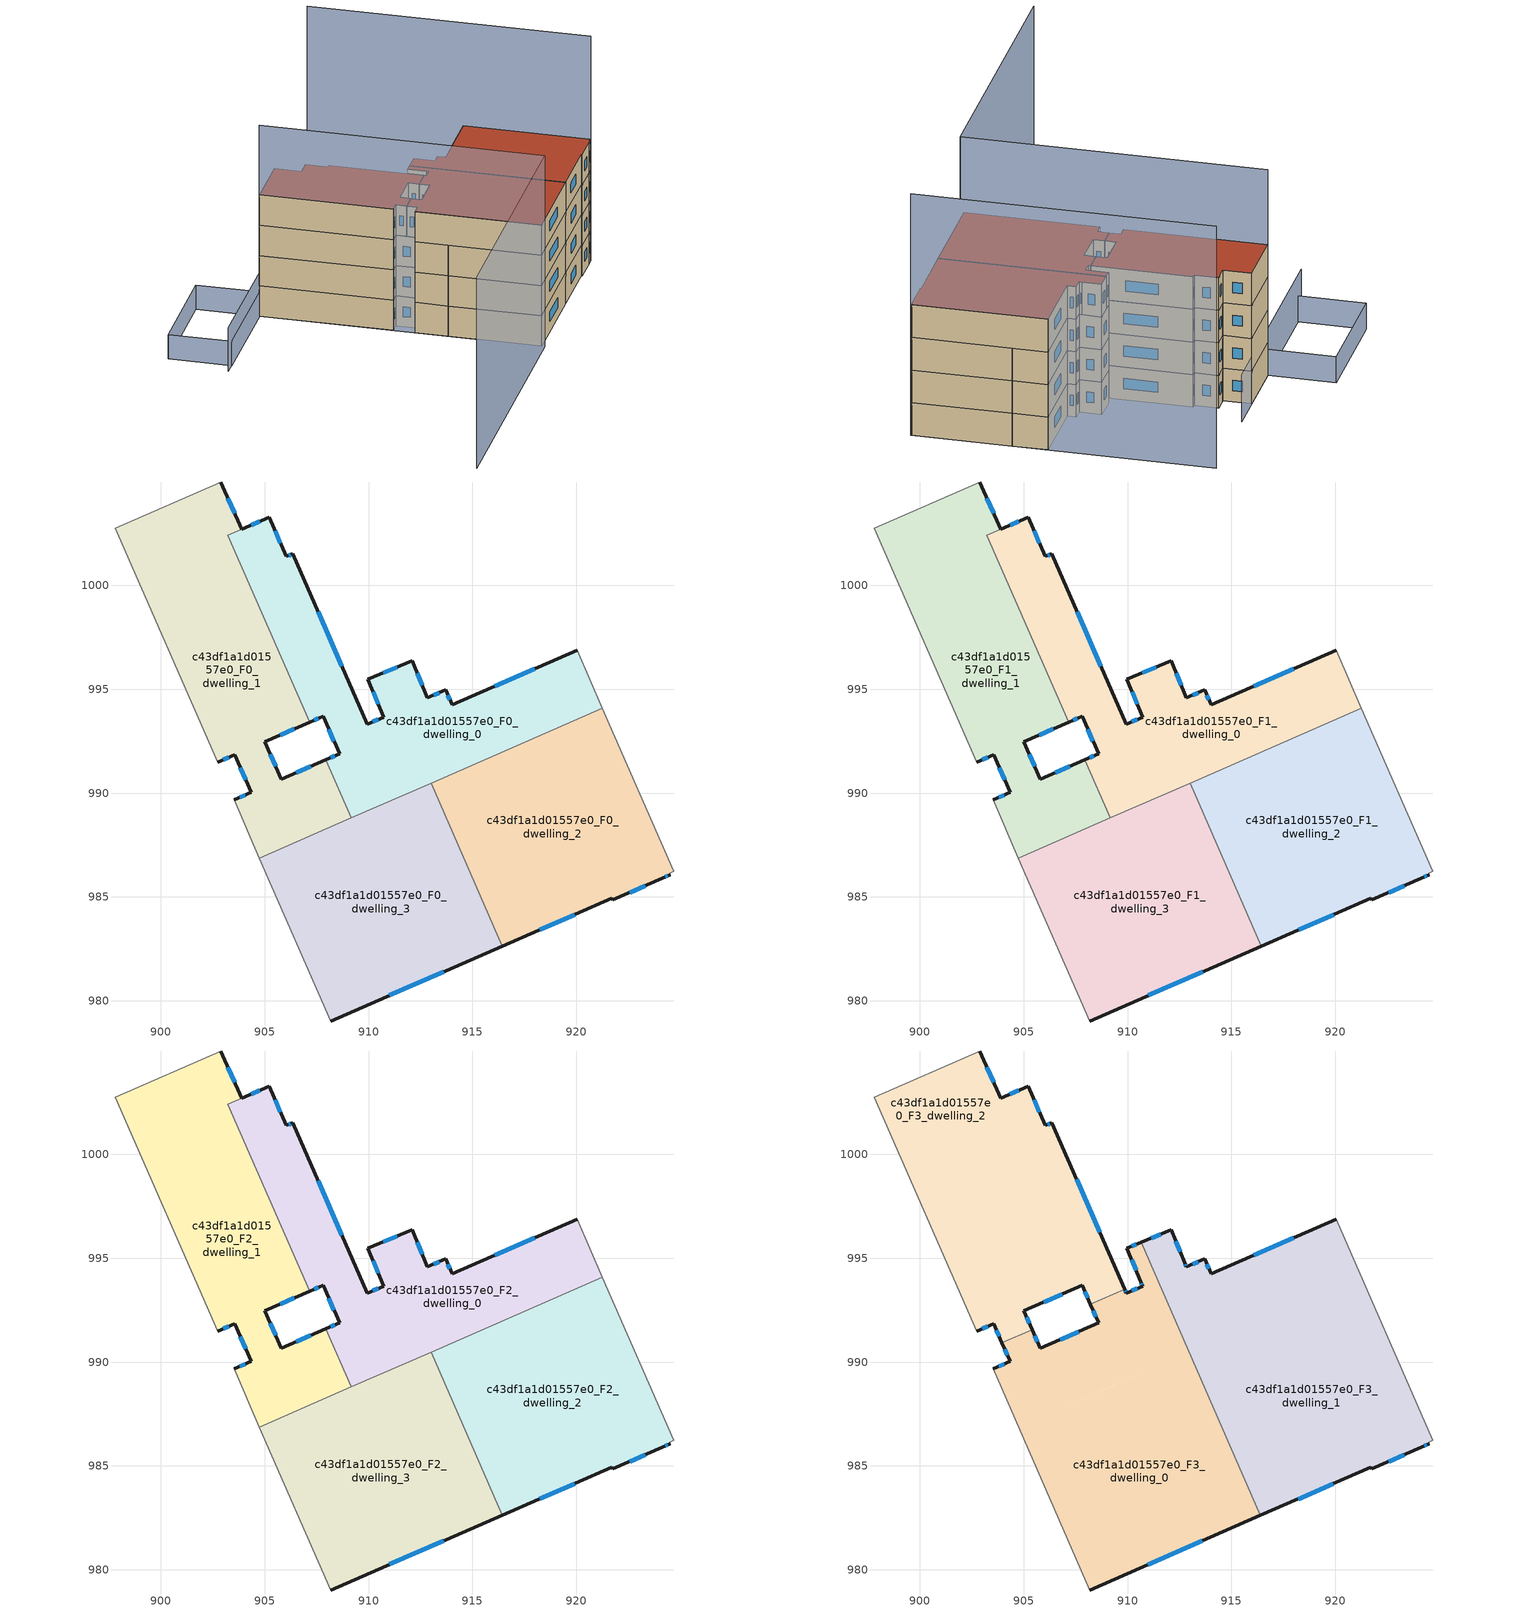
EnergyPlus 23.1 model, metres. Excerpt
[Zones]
c43df1a1d01557e0_F0_dwelling_0
 floor ground (EU_floor_Construction): 920.04,996.88 921.26,994.08 909.17,988.8 907.95,991.6 908.6,991.89 907.81,993.69 907.16,993.41 903.22,1002.41 905.22,1003.28 906.04,1001.39 906.36,1001.53 909.94,993.32 910.72,993.66 909.97,995.49 912.1,996.37 912.83,994.58 913.71,994.96 914.02,994.25 z0
 wall outside (EU_wall_Construction): 920.04,996.88 914.02,994.25 913.71,994.96 912.83,994.58 912.1,996.37 909.97,995.49 910.72,993.66 909.94,993.32 906.36,1001.53 906.04,1001.39 905.22,1003.28 903.89,1002.71 / 907.16,993.41 907.81,993.69 908.6,991.89 907.95,991.6 z0:3
 wall to c43df1a1d01557e0_F0_dwelling_1 (EU_wall_Construction): 903.89,1002.7 903.22,1002.42 / 907.95,991.6 909.17,988.8 / 903.22,1002.41 907.16,993.41 z0:3
 wall adiabatic (EU_wall_Construction): 921.26,994.08 920.04,996.88 z0:3
 wall to c43df1a1d01557e0_F0_dwelling_2 (EU_wall_Construction): 913.02,990.49 921.26,994.08 z0:3
 wall to c43df1a1d01557e0_F0_dwelling_3 (EU_wall_Construction): 909.17,988.8 913.02,990.49 z0:3
 window (EU_Window_Construction): 904.77,1003.08 904.34,1002.9 / 905.76,1002.03 905.5,1002.64 / 906.25,1001.48 906.15,1001.44 / 908.72,996.11 907.57,998.73 / 910.45,993.54 910.2,993.44 / 910.22,994.87 910.47,994.28 / 911.37,996.07 910.69,995.79 / 912.58,995.19 912.35,995.76 / 913.41,994.84 913.13,994.71 / 913.91,994.49 913.82,994.72 / 917.99,995.98 916.07,995.14 / 908.38,991.79 908.17,991.7 / 908.08,993.08 908.33,992.5 / 907.38,993.5 907.59,993.6 z1.02:1.98
c43df1a1d01557e0_F0_dwelling_1
 floor ground (EU_floor_Construction): 903.89,1002.7 903.22,1002.42 907.16,993.41 905,992.47 905.8,990.67 907.95,991.6 909.17,988.8 904.74,986.87 903.52,989.67 904.35,990.03 903.56,991.84 902.73,991.47 897.81,1002.75 902.9,1004.98 z0
 wall outside (EU_wall_Construction): 902.73,991.47 903.56,991.84 904.35,990.03 903.52,989.67 / 903.89,1002.7 902.9,1004.98 / 907.95,991.6 905.8,990.67 905,992.47 907.16,993.41 z0:3
 wall adiabatic (EU_wall_Construction): 902.9,1004.98 897.81,1002.75 902.73,991.47 / 903.52,989.67 904.74,986.87 z0:3
 wall to c43df1a1d01557e0_F0_dwelling_3 (EU_wall_Construction): 904.74,986.87 909.17,988.8 z0:3
 window (EU_Window_Construction): 903.01,991.6 903.27,991.72 / 903.55,1003.48 903.23,1004.2 / 905.74,992.79 906.42,993.09 / 905.53,991.28 905.27,991.86 / 907.21,991.28 906.53,990.99 / 904.07,989.91 903.8,989.79 / 903.82,991.22 904.08,990.65 z1.02:1.98
c43df1a1d01557e0_F0_dwelling_2
 floor ground (EU_floor_Construction): 921.26,994.08 924.69,986.25 924.5,986.15 924.53,986.08 924.15,985.91 921.74,984.86 921.71,984.94 916.45,982.64 913.02,990.49 z0
 wall outside (EU_wall_Construction): 916.45,982.64 921.71,984.94 921.74,984.86 924.15,985.91 924.53,986.08 z0:3
 wall to c43df1a1d01557e0_F0_dwelling_3 (EU_wall_Construction): 913.02,990.49 916.45,982.64 z0:3
 wall adiabatic (EU_wall_Construction): 924.53,986.08 924.5,986.15 924.69,986.25 921.26,994.08 z0:3
 window (EU_Window_Construction): 922.56,985.21 923.33,985.55 / 918.24,983.42 919.92,984.15 / 924.28,985.96 924.4,986.02 z1.02:1.98
c43df1a1d01557e0_F0_dwelling_3
 floor ground (EU_floor_Construction): 913.02,990.49 916.45,982.64 908.17,979.03 904.74,986.87 z0
 wall outside (EU_wall_Construction): 908.17,979.03 916.45,982.64 z0:3
 wall adiabatic (EU_wall_Construction): 904.74,986.87 908.17,979.03 z0:3
 window (EU_Window_Construction): 910.98,980.26 913.63,981.41 z1.02:1.98
c43df1a1d01557e0_F1_dwelling_0
 floor to c43df1a1d01557e0_F0_dwelling_0 (EU_floor_Construction): 920.04,996.88 921.26,994.08 909.17,988.8 907.95,991.6 908.6,991.89 907.81,993.69 907.16,993.41 903.22,1002.42 905.22,1003.28 906.04,1001.39 906.36,1001.53 909.94,993.32 910.72,993.66 909.97,995.49 912.1,996.37 912.83,994.58 913.71,994.96 914.02,994.25 z3
 wall outside (EU_wall_Construction): 920.04,996.88 914.02,994.25 913.71,994.96 912.83,994.58 912.1,996.37 909.97,995.49 910.72,993.66 909.94,993.32 906.36,1001.53 906.04,1001.39 905.22,1003.28 903.89,1002.71 / 907.16,993.41 907.81,993.69 908.6,991.89 907.95,991.6 z3:6
 wall to c43df1a1d01557e0_F1_dwelling_1 (EU_wall_Construction): 903.89,1002.7 903.22,1002.42 / 907.95,991.6 909.17,988.8 / 903.22,1002.41 907.16,993.41 z3:6
 wall adiabatic (EU_wall_Construction): 921.26,994.08 920.04,996.88 z3:6
 wall to c43df1a1d01557e0_F1_dwelling_2 (EU_wall_Construction): 913.02,990.49 921.26,994.08 z3:6
 wall to c43df1a1d01557e0_F1_dwelling_3 (EU_wall_Construction): 909.17,988.8 913.02,990.49 z3:6
 window (EU_Window_Construction): 904.77,1003.08 904.34,1002.9 / 905.76,1002.03 905.5,1002.64 / 906.25,1001.48 906.15,1001.44 / 908.72,996.11 907.57,998.73 / 910.45,993.54 910.2,993.44 / 910.22,994.87 910.47,994.28 / 911.37,996.07 910.69,995.79 / 912.58,995.19 912.35,995.76 / 913.41,994.84 913.13,994.71 / 913.91,994.49 913.82,994.72 / 917.99,995.98 916.07,995.14 / 908.38,991.79 908.17,991.7 / 908.08,993.08 908.33,992.5 / 907.38,993.5 907.59,993.6 z4.02:4.98
c43df1a1d01557e0_F1_dwelling_1
 floor to c43df1a1d01557e0_F0_dwelling_1 (EU_floor_Construction): 903.89,1002.7 903.22,1002.42 907.16,993.41 905,992.47 905.8,990.67 907.95,991.6 909.17,988.8 904.74,986.87 903.52,989.67 904.35,990.03 903.56,991.84 902.73,991.47 897.81,1002.75 902.9,1004.98 z3
 wall outside (EU_wall_Construction): 902.73,991.47 903.56,991.84 904.35,990.03 903.52,989.67 / 903.89,1002.7 902.9,1004.98 / 907.95,991.6 905.8,990.67 905,992.47 907.16,993.41 z3:6
 wall adiabatic (EU_wall_Construction): 902.9,1004.98 897.81,1002.75 902.73,991.47 / 903.52,989.67 904.74,986.87 z3:6
 wall to c43df1a1d01557e0_F1_dwelling_3 (EU_wall_Construction): 904.74,986.87 909.17,988.8 z3:6
 window (EU_Window_Construction): 903.01,991.6 903.27,991.72 / 903.55,1003.48 903.23,1004.2 / 905.74,992.79 906.42,993.09 / 905.53,991.28 905.27,991.86 / 907.21,991.28 906.53,990.99 / 904.07,989.91 903.8,989.79 / 903.82,991.22 904.08,990.65 z4.02:4.98
c43df1a1d01557e0_F1_dwelling_2
 floor to c43df1a1d01557e0_F0_dwelling_2 (EU_floor_Construction): 921.26,994.08 924.69,986.25 924.5,986.15 924.53,986.08 924.15,985.91 921.74,984.86 921.71,984.94 916.45,982.64 913.02,990.49 z3
 wall outside (EU_wall_Construction): 916.45,982.64 921.71,984.94 921.74,984.86 924.15,985.91 924.53,986.08 z3:6
 wall to c43df1a1d01557e0_F1_dwelling_3 (EU_wall_Construction): 913.02,990.49 916.45,982.64 z3:6
 wall adiabatic (EU_wall_Construction): 924.53,986.08 924.5,986.15 924.69,986.25 921.26,994.08 z3:6
 window (EU_Window_Construction): 922.56,985.21 923.33,985.55 / 918.24,983.42 919.92,984.15 / 924.28,985.96 924.4,986.02 z4.02:4.98
c43df1a1d01557e0_F1_dwelling_3
 floor to c43df1a1d01557e0_F0_dwelling_3 (EU_floor_Construction): 913.02,990.49 916.45,982.64 908.17,979.03 904.74,986.87 z3
 wall outside (EU_wall_Construction): 908.17,979.03 916.45,982.64 z3:6
 wall adiabatic (EU_wall_Construction): 904.74,986.87 908.17,979.03 z3:6
 window (EU_Window_Construction): 910.98,980.26 913.63,981.41 z4.02:4.98
c43df1a1d01557e0_F2_dwelling_0
 floor to c43df1a1d01557e0_F1_dwelling_0 (EU_floor_Construction): 920.04,996.88 921.26,994.08 909.17,988.8 907.95,991.6 908.6,991.89 907.81,993.69 907.16,993.41 903.22,1002.42 905.22,1003.28 906.04,1001.39 906.36,1001.53 909.94,993.32 910.72,993.66 909.97,995.49 912.1,996.37 912.83,994.58 913.71,994.96 914.02,994.25 z6
 wall outside (EU_wall_Construction): 920.04,996.88 914.02,994.25 913.71,994.96 912.83,994.58 912.1,996.37 909.97,995.49 910.72,993.66 909.94,993.32 906.36,1001.53 906.04,1001.39 905.22,1003.28 903.89,1002.71 / 907.16,993.41 907.81,993.69 908.6,991.89 907.95,991.6 z6:9
 wall to c43df1a1d01557e0_F2_dwelling_1 (EU_wall_Construction): 903.89,1002.7 903.22,1002.42 / 907.95,991.6 909.17,988.8 / 903.22,1002.41 907.16,993.41 z6:9
 wall adiabatic (EU_wall_Construction): 921.26,994.08 920.04,996.88 z6:9
 wall to c43df1a1d01557e0_F2_dwelling_2 (EU_wall_Construction): 913.02,990.49 921.26,994.08 z6:9
 wall to c43df1a1d01557e0_F2_dwelling_3 (EU_wall_Construction): 909.17,988.8 913.02,990.49 z6:9
 window (EU_Window_Construction): 904.77,1003.08 904.34,1002.9 / 905.76,1002.03 905.5,1002.64 / 906.25,1001.48 906.15,1001.44 / 908.72,996.11 907.57,998.73 / 910.45,993.54 910.2,993.44 / 910.22,994.87 910.47,994.28 / 911.37,996.07 910.69,995.79 / 912.58,995.19 912.35,995.76 / 913.41,994.84 913.13,994.71 / 913.91,994.49 913.82,994.72 / 917.99,995.98 916.07,995.14 / 908.38,991.79 908.17,991.7 / 908.08,993.08 908.33,992.5 / 907.38,993.5 907.59,993.6 z7.02:7.98
c43df1a1d01557e0_F2_dwelling_1
 floor to c43df1a1d01557e0_F1_dwelling_1 (EU_floor_Construction): 903.89,1002.7 903.22,1002.42 907.16,993.41 905,992.47 905.8,990.67 907.95,991.6 909.17,988.8 904.74,986.87 903.52,989.67 904.35,990.03 903.56,991.84 902.73,991.47 897.81,1002.75 902.9,1004.98 z6
 wall outside (EU_wall_Construction): 902.73,991.47 903.56,991.84 904.35,990.03 903.52,989.67 / 903.89,1002.7 902.9,1004.98 / 907.95,991.6 905.8,990.67 905,992.47 907.16,993.41 z6:9
 wall adiabatic (EU_wall_Construction): 902.9,1004.98 897.81,1002.75 902.73,991.47 / 903.52,989.67 904.74,986.87 z6:9
 wall to c43df1a1d01557e0_F2_dwelling_3 (EU_wall_Construction): 904.74,986.87 909.17,988.8 z6:9
 window (EU_Window_Construction): 903.01,991.6 903.27,991.72 / 903.55,1003.48 903.23,1004.2 / 905.74,992.79 906.42,993.09 / 905.53,991.28 905.27,991.86 / 907.21,991.28 906.53,990.99 / 904.07,989.91 903.8,989.79 / 903.82,991.22 904.08,990.65 z7.02:7.98
c43df1a1d01557e0_F2_dwelling_2
 floor to c43df1a1d01557e0_F1_dwelling_2 (EU_floor_Construction): 921.26,994.08 924.69,986.25 924.5,986.15 924.53,986.08 924.15,985.91 921.74,984.86 921.71,984.94 916.45,982.64 913.02,990.49 z6
 wall outside (EU_wall_Construction): 916.45,982.64 921.71,984.94 921.74,984.86 924.15,985.91 924.53,986.08 z6:9
 wall to c43df1a1d01557e0_F2_dwelling_3 (EU_wall_Construction): 913.02,990.49 916.45,982.64 z6:9
 wall adiabatic (EU_wall_Construction): 924.53,986.08 924.5,986.15 924.69,986.25 921.26,994.08 z6:9
 window (EU_Window_Construction): 922.56,985.21 923.33,985.55 / 918.24,983.42 919.92,984.15 / 924.28,985.96 924.4,986.02 z7.02:7.98
c43df1a1d01557e0_F2_dwelling_3
 floor to c43df1a1d01557e0_F1_dwelling_3 (EU_floor_Construction): 913.02,990.49 916.45,982.64 908.17,979.03 904.74,986.87 z6
 wall outside (EU_wall_Construction): 908.17,979.03 916.45,982.64 z6:9
 wall adiabatic (EU_wall_Construction): 904.74,986.87 908.17,979.03 z6:9
 window (EU_Window_Construction): 910.98,980.26 913.63,981.41 z7.02:7.98
c43df1a1d01557e0_F3_dwelling_0
 floor to c43df1a1d01557e0_F2_dwelling_3 (EU_floor_Construction): 912.97,990.46 916.39,982.62 908.17,979.03 904.74,986.87 z9
 floor to c43df1a1d01557e0_F2_dwelling_1 (EU_floor_Construction): 907.95,991.6 909.17,988.8 904.74,986.87 903.52,989.67 904.35,990.03 903.95,990.93 905.4,991.57 905.8,990.67 z9
 floor to c43df1a1d01557e0_F2_dwelling_0 (EU_floor_Construction): 910.65,995.77 912.97,990.46 909.17,988.8 907.95,991.6 908.6,991.89 908.21,992.79 909.85,993.51 909.94,993.32 910.72,993.66 910.64,993.86 909.97,995.49 z9
 wall outside (EU_wall_Construction): 903.95,990.93 904.35,990.03 903.52,989.67 / 908.21,992.79 908.6,991.89 905.8,990.67 905.4,991.57 / 910.65,995.77 909.97,995.49 910.64,993.86 910.72,993.66 909.94,993.32 909.85,993.51 / 908.17,979.03 916.39,982.62 z9:12
 wall to c43df1a1d01557e0_F3_dwelling_2 (EU_wall_Construction): 905.4,991.57 903.95,990.93 / 909.85,993.51 908.21,992.79 z9:12
 wall to c43df1a1d01557e0_F3_dwelling_1 (EU_wall_Construction): 916.39,982.62 910.65,995.77 z9:12
 wall adiabatic (EU_wall_Construction): 903.52,989.67 908.17,979.03 z9:12
 window (EU_Window_Construction): 904.07,989.91 903.8,989.79 / 904.09,990.63 904.21,990.34 / 905.66,990.97 905.54,991.26 / 907.65,991.47 906.75,991.08 / 908.34,992.48 908.47,992.2 / 909.91,993.39 909.88,993.45 / 910.45,993.54 910.2,993.44 / 910.67,993.79 910.69,993.73 / 910.2,994.93 910.41,994.41 / 910.42,995.67 910.2,995.58 / 910.97,980.25 913.59,981.4 z10.02:10.98
 roof outside (EU_roof_Construction): 916.39,982.62 910.65,995.77 909.97,995.49 910.64,993.86 910.72,993.66 909.94,993.32 909.85,993.51 908.21,992.79 908.6,991.89 905.8,990.67 905.4,991.57 903.95,990.93 904.35,990.03 903.52,989.67 908.17,979.03 z12
c43df1a1d01557e0_F3_dwelling_1
 floor to c43df1a1d01557e0_F2_dwelling_0 (EU_floor_Construction): 920.04,996.88 921.26,994.08 912.97,990.46 910.65,995.77 912.1,996.37 912.75,994.78 912.83,994.58 913.71,994.96 914.02,994.25 z9
 floor to c43df1a1d01557e0_F2_dwelling_2 (EU_floor_Construction): 921.26,994.08 924.69,986.25 924.5,986.15 924.53,986.08 924.15,985.91 921.74,984.86 921.71,984.94 916.45,982.64 913.02,990.49 z9
 floor to c43df1a1d01557e0_F2_dwelling_3 (EU_floor_Construction): 913.02,990.49 916.45,982.64 916.39,982.62 912.97,990.46 z9
 wall outside (EU_wall_Construction): 916.39,982.62 921.71,984.94 921.74,984.86 924.15,985.91 924.53,986.08 / 920.04,996.88 914.02,994.25 913.71,994.96 912.83,994.58 912.75,994.78 912.1,996.37 910.65,995.77 z9:12
 wall adiabatic (EU_wall_Construction): 924.53,986.08 924.5,986.15 924.69,986.25 920.04,996.88 z9:12
 window (EU_Window_Construction): 922.56,985.21 923.33,985.55 / 918.2,983.41 919.9,984.15 / 911.61,996.16 911.14,995.97 / 912.53,995.32 912.32,995.83 / 912.81,994.65 912.78,994.71 / 913.41,994.84 913.13,994.71 / 913.91,994.49 913.82,994.72 / 917.99,995.98 916.07,995.14 / 924.28,985.96 924.4,986.02 z10.02:10.98
 roof outside (EU_roof_Construction): 924.15,985.91 924.53,986.08 924.5,986.15 924.69,986.25 920.04,996.88 914.02,994.25 913.71,994.96 912.83,994.58 912.75,994.78 912.1,996.37 910.65,995.77 916.39,982.62 921.71,984.94 921.74,984.86 z12
c43df1a1d01557e0_F3_dwelling_2
 floor to c43df1a1d01557e0_F2_dwelling_1 (EU_floor_Construction): 903.89,1002.7 903.22,1002.42 907.16,993.41 905,992.47 905.4,991.57 903.95,990.93 903.56,991.84 902.73,991.47 897.81,1002.75 902.9,1004.98 z9
 floor to c43df1a1d01557e0_F2_dwelling_0 (EU_floor_Construction): 906.36,1001.53 909.85,993.51 908.21,992.79 907.81,993.69 907.16,993.41 903.22,1002.42 905.22,1003.28 906.04,1001.39 z9
 wall outside (EU_wall_Construction): 909.85,993.51 906.36,1001.53 906.04,1001.39 905.22,1003.28 903.89,1002.7 902.9,1004.98 / 905.4,991.57 905,992.47 907.81,993.69 908.21,992.79 / 902.73,991.47 903.56,991.84 903.95,990.93 z9:12
 wall adiabatic (EU_wall_Construction): 902.9,1004.98 897.81,1002.75 902.73,991.47 z9:12
 window (EU_Window_Construction): 903.55,1003.48 903.23,1004.2 / 904.76,1003.08 904.34,1002.9 / 905.76,1002.03 905.5,1002.64 / 906.25,1001.48 906.15,1001.44 / 908.66,996.24 907.55,998.8 / 907.95,993.39 908.07,993.1 / 905.96,992.89 906.86,993.28 / 905.27,991.88 905.14,992.17 / 903.69,991.53 903.82,991.24 / 903.01,991.6 903.27,991.72 z10.02:10.98
 roof outside (EU_roof_Construction): 908.21,992.79 909.85,993.51 906.36,1001.53 906.04,1001.39 905.22,1003.28 903.89,1002.7 902.9,1004.98 897.81,1002.75 902.73,991.47 903.56,991.84 903.95,990.93 905.4,991.57 905,992.47 907.81,993.69 z12
shading: 897.81,1002.75 908.28,978.77 / 908.28,978.77 884.93,968.58 z0:18.9; 924.71,986.15 914.32,1009.99 z0:22.2; 888.28,998.58 885.94,1003.93 / 885.94,1003.93 895.47,1008.09 / 895.47,1008.09 897.81,1002.75 / 897.81,1002.75 888.28,998.58 z0:2.4; 906.08,1006.36 887.22,998.14 z0:4.3
[Building]
EU S2 Campaign: North Axis=0; Terrain=City; Solar Distribution=FullExterior
[Site:Location]
Vienna: Latitude=48; Longitude=16.5; Time Zone=1; Elevation=183
[SizingPeriod:WeatherFileDays]
AnnualSizingPeriod: Begin Month=1; Begin Day of Month=1; End Month=12; End Day of Month=31; Day of Week for Start Day=Monday; Use Weather File Daylight Saving Period=No; Use Weather File Rain and Snow Indicators=No
[MATERIAL]
EU_InternalMass_Material: Roughness=MediumRough; Thickness=0.1; Conductivity=1; Density=1800; Specific Heat=900; Thermal Absorptance=0.9; Solar Absorptance=0.7; Visible Absorptance=0.7
[MATERIAL:NOMASS] Roughness=MediumRough; Thermal Absorptance=0.9; Solar Absorptance=0.7; Visible Absorptance=0.7
Name | Thermal Resistance
EU_wall_NoMass | 0.942466
EU_roof_NoMass | 0.551687
EU_floor_NoMass | 0.66527
[WINDOWMATERIAL:SIMPLEGLAZINGSYSTEM]
EU_Window_SimpleGlazing: UFactor=2.03367; Solar Heat Gain Coefficient=0.65; Visible Transmittance=0.65
[CONSTRUCTION]
EU_wall_Construction: EU_wall_NoMass
EU_roof_Construction: EU_roof_NoMass
EU_floor_Construction: EU_floor_NoMass
EU_Window_Construction: EU_Window_SimpleGlazing
EU_InternalMass_Construction: EU_InternalMass_Material
[ZONE] Type=1; Multiplier=1; Ceiling Height=autocalculate; Floor Area=autocalculate; Part of Total Floor Area=Yes
Name | Volume
c43df1a1d01557e0_F0_dwelling_0 | 226.453
c43df1a1d01557e0_F1_dwelling_0; c43df1a1d01557e0_F2_dwelling_0 | 226.468
c43df1a1d01557e0_F3_dwelling_0 | 330.863
c43df1a1d01557e0_F0_dwelling_1; c43df1a1d01557e0_F1_dwelling_1; c43df1a1d01557e0_F2_dwelling_1 | 237.227
c43df1a1d01557e0_F3_dwelling_1 | 330.877
c43df1a1d01557e0_F0_dwelling_2; c43df1a1d01557e0_F1_dwelling_2; c43df1a1d01557e0_F2_dwelling_2 | 231.845
c43df1a1d01557e0_F3_dwelling_2 | 265.624
c43df1a1d01557e0_F0_dwelling_3; c43df1a1d01557e0_F1_dwelling_3; c43df1a1d01557e0_F2_dwelling_3 | 231.821
[INTERNALMASS] Construction=EU_InternalMass_Construction
Name | Zone or ZoneList | Surface Area
c43df1a1d01557e0_F0_dwelling_0_EU_InternalMass | c43df1a1d01557e0_F0_dwelling_0 | 75.489
c43df1a1d01557e0_F0_dwelling_1_EU_InternalMass | c43df1a1d01557e0_F0_dwelling_1 | 79.0776
c43df1a1d01557e0_F0_dwelling_2_EU_InternalMass | c43df1a1d01557e0_F0_dwelling_2 | 77.2815
c43df1a1d01557e0_F0_dwelling_3_EU_InternalMass | c43df1a1d01557e0_F0_dwelling_3 | 77.2736
c43df1a1d01557e0_F1_dwelling_0_EU_InternalMass | c43df1a1d01557e0_F1_dwelling_0 | 75.489
c43df1a1d01557e0_F1_dwelling_1_EU_InternalMass | c43df1a1d01557e0_F1_dwelling_1 | 79.0776
c43df1a1d01557e0_F1_dwelling_2_EU_InternalMass | c43df1a1d01557e0_F1_dwelling_2 | 77.2815
c43df1a1d01557e0_F1_dwelling_3_EU_InternalMass | c43df1a1d01557e0_F1_dwelling_3 | 77.2736
c43df1a1d01557e0_F2_dwelling_0_EU_InternalMass | c43df1a1d01557e0_F2_dwelling_0 | 75.489
c43df1a1d01557e0_F2_dwelling_1_EU_InternalMass | c43df1a1d01557e0_F2_dwelling_1 | 79.0776
c43df1a1d01557e0_F2_dwelling_2_EU_InternalMass | c43df1a1d01557e0_F2_dwelling_2 | 77.2815
c43df1a1d01557e0_F2_dwelling_3_EU_InternalMass | c43df1a1d01557e0_F2_dwelling_3 | 77.2736
c43df1a1d01557e0_F3_dwelling_0_EU_InternalMass | c43df1a1d01557e0_F3_dwelling_0 | 110.291
c43df1a1d01557e0_F3_dwelling_1_EU_InternalMass | c43df1a1d01557e0_F3_dwelling_1 | 110.292
c43df1a1d01557e0_F3_dwelling_2_EU_InternalMass | c43df1a1d01557e0_F3_dwelling_2 | 88.5403
[OTHEREQUIPMENT] Fuel Type=Electricity; Design Level Calculation Method=Watts/Area; Power per Zone Floor Area=1; Fraction Latent=0; Fraction Radiant=0; Fraction Lost=0; Carbon Dioxide Generation Rate=0; EndUse Subcategory=EU_Step8_InternalGains
Name | Zone or ZoneList or Space or SpaceList | Schedule
EU_Step8_InternalGain_c43df1a1d01557e0_F0_dwelling_0_f000 | c43df1a1d01557e0_F0_dwelling_0 | EU_Step8_GainSchedule_c43df1a1d01557e0_F0_dwelling_0_f000
EU_Step8_InternalGain_c43df1a1d01557e0_F0_dwelling_1_f000 | c43df1a1d01557e0_F0_dwelling_1 | EU_Step8_GainSchedule_c43df1a1d01557e0_F0_dwelling_1_f000
EU_Step8_InternalGain_c43df1a1d01557e0_F0_dwelling_2_f000 | c43df1a1d01557e0_F0_dwelling_2 | EU_Step8_GainSchedule_c43df1a1d01557e0_F0_dwelling_2_f000
EU_Step8_InternalGain_c43df1a1d01557e0_F0_dwelling_3_f000 | c43df1a1d01557e0_F0_dwelling_3 | EU_Step8_GainSchedule_c43df1a1d01557e0_F0_dwelling_3_f000
EU_Step8_InternalGain_c43df1a1d01557e0_F1_dwelling_0_f000 | c43df1a1d01557e0_F1_dwelling_0 | EU_Step8_GainSchedule_c43df1a1d01557e0_F1_dwelling_0_f000
EU_Step8_InternalGain_c43df1a1d01557e0_F1_dwelling_1_f000 | c43df1a1d01557e0_F1_dwelling_1 | EU_Step8_GainSchedule_c43df1a1d01557e0_F1_dwelling_1_f000
EU_Step8_InternalGain_c43df1a1d01557e0_F1_dwelling_2_f000 | c43df1a1d01557e0_F1_dwelling_2 | EU_Step8_GainSchedule_c43df1a1d01557e0_F1_dwelling_2_f000
EU_Step8_InternalGain_c43df1a1d01557e0_F1_dwelling_3_f000 | c43df1a1d01557e0_F1_dwelling_3 | EU_Step8_GainSchedule_c43df1a1d01557e0_F1_dwelling_3_f000
EU_Step8_InternalGain_c43df1a1d01557e0_F2_dwelling_0_f000 | c43df1a1d01557e0_F2_dwelling_0 | EU_Step8_GainSchedule_c43df1a1d01557e0_F2_dwelling_0_f000
EU_Step8_InternalGain_c43df1a1d01557e0_F2_dwelling_1_f000 | c43df1a1d01557e0_F2_dwelling_1 | EU_Step8_GainSchedule_c43df1a1d01557e0_F2_dwelling_1_f000
EU_Step8_InternalGain_c43df1a1d01557e0_F2_dwelling_2_f000 | c43df1a1d01557e0_F2_dwelling_2 | EU_Step8_GainSchedule_c43df1a1d01557e0_F2_dwelling_2_f000
EU_Step8_InternalGain_c43df1a1d01557e0_F2_dwelling_3_f000 | c43df1a1d01557e0_F2_dwelling_3 | EU_Step8_GainSchedule_c43df1a1d01557e0_F2_dwelling_3_f000
EU_Step8_InternalGain_c43df1a1d01557e0_F3_dwelling_0_f000 | c43df1a1d01557e0_F3_dwelling_0 | EU_Step8_GainSchedule_c43df1a1d01557e0_F3_dwelling_0_f000
EU_Step8_InternalGain_c43df1a1d01557e0_F3_dwelling_1_f000 | c43df1a1d01557e0_F3_dwelling_1 | EU_Step8_GainSchedule_c43df1a1d01557e0_F3_dwelling_1_f000
EU_Step8_InternalGain_c43df1a1d01557e0_F3_dwelling_2_f000 | c43df1a1d01557e0_F3_dwelling_2 | EU_Step8_GainSchedule_c43df1a1d01557e0_F3_dwelling_2_f000
[ZONEVENTILATION:DESIGNFLOWRATE] Schedule=EU_AlwaysOn; Design Flow Rate Calculation Method=AirChanges/Hour; Air Changes per Hour=0.530523; Ventilation Type=Natural; Fan Pressure Rise=0; Fan Total Efficiency=1; Constant Term Coefficient=1; Temperature Term Coefficient=0; Velocity Term Coefficient=0; Velocity Squared Term Coefficient=0; Minimum Indoor Temperature=-100; Maximum Indoor Temperature=100; Delta Temperature=-100; Minimum Outdoor Temperature=-100; Maximum Outdoor Temperature=100; Maximum Wind Speed=40
Name | Zone or ZoneList or Space or SpaceList
EU_ConstantAir_c43df1a1d01557e0_F0_dwelling_0 | c43df1a1d01557e0_F0_dwelling_0
EU_ConstantAir_c43df1a1d01557e0_F0_dwelling_1 | c43df1a1d01557e0_F0_dwelling_1
EU_ConstantAir_c43df1a1d01557e0_F0_dwelling_2 | c43df1a1d01557e0_F0_dwelling_2
EU_ConstantAir_c43df1a1d01557e0_F0_dwelling_3 | c43df1a1d01557e0_F0_dwelling_3
EU_ConstantAir_c43df1a1d01557e0_F1_dwelling_0 | c43df1a1d01557e0_F1_dwelling_0
EU_ConstantAir_c43df1a1d01557e0_F1_dwelling_1 | c43df1a1d01557e0_F1_dwelling_1
EU_ConstantAir_c43df1a1d01557e0_F1_dwelling_2 | c43df1a1d01557e0_F1_dwelling_2
EU_ConstantAir_c43df1a1d01557e0_F1_dwelling_3 | c43df1a1d01557e0_F1_dwelling_3
EU_ConstantAir_c43df1a1d01557e0_F2_dwelling_0 | c43df1a1d01557e0_F2_dwelling_0
EU_ConstantAir_c43df1a1d01557e0_F2_dwelling_1 | c43df1a1d01557e0_F2_dwelling_1
EU_ConstantAir_c43df1a1d01557e0_F2_dwelling_2 | c43df1a1d01557e0_F2_dwelling_2
EU_ConstantAir_c43df1a1d01557e0_F2_dwelling_3 | c43df1a1d01557e0_F2_dwelling_3
EU_ConstantAir_c43df1a1d01557e0_F3_dwelling_0 | c43df1a1d01557e0_F3_dwelling_0
EU_ConstantAir_c43df1a1d01557e0_F3_dwelling_1 | c43df1a1d01557e0_F3_dwelling_1
EU_ConstantAir_c43df1a1d01557e0_F3_dwelling_2 | c43df1a1d01557e0_F3_dwelling_2
[HVACTEMPLATE:THERMOSTAT] Constant Heating Setpoint=20; Constant Cooling Setpoint=50
EU_HeatOnly_c43df1a1d01557e0_F0_dwelling_0; EU_HeatOnly_c43df1a1d01557e0_F0_dwelling_1; EU_HeatOnly_c43df1a1d01557e0_F0_dwelling_2; EU_HeatOnly_c43df1a1d01557e0_F0_dwelling_3; EU_HeatOnly_c43df1a1d01557e0_F1_dwelling_0; EU_HeatOnly_c43df1a1d01557e0_F1_dwelling_1; EU_HeatOnly_c43df1a1d01557e0_F1_dwelling_2; EU_HeatOnly_c43df1a1d01557e0_F1_dwelling_3; EU_HeatOnly_c43df1a1d01557e0_F2_dwelling_0; EU_HeatOnly_c43df1a1d01557e0_F2_dwelling_1; EU_HeatOnly_c43df1a1d01557e0_F2_dwelling_2; EU_HeatOnly_c43df1a1d01557e0_F2_dwelling_3; EU_HeatOnly_c43df1a1d01557e0_F3_dwelling_0; EU_HeatOnly_c43df1a1d01557e0_F3_dwelling_1; EU_HeatOnly_c43df1a1d01557e0_F3_dwelling_2
[HVACTEMPLATE:ZONE:IDEALLOADSAIRSYSTEM] System Availability Schedule=EU_AlwaysOn; Maximum Heating Supply Air Temperature=50; Minimum Cooling Supply Air Temperature=13; Maximum Heating Supply Air Humidity Ratio=0.0156; Minimum Cooling Supply Air Humidity Ratio=0.0077; Heating Limit=NoLimit; Cooling Limit=NoLimit; Heating Availability Schedule=EU_AlwaysOn; Cooling Availability Schedule=EU_CoolingOff; Dehumidification Control Type=ConstantSensibleHeatRatio; Cooling Sensible Heat Ratio=0.7; Dehumidification Setpoint=60; Humidification Control Type=None; Humidification Setpoint=30; Outdoor Air Method=None; Outdoor Air Flow Rate per Person=0.00944; Outdoor Air Flow Rate per Zone Floor Area=0; Outdoor Air Flow Rate per Zone=0; Demand Controlled Ventilation Type=None; Outdoor Air Economizer Type=NoEconomizer; Heat Recovery Type=None; Sensible Heat Recovery Effectiveness=0.7; Latent Heat Recovery Effectiveness=0.65
Name | Template Thermostat
c43df1a1d01557e0_F0_dwelling_0 | EU_HeatOnly_c43df1a1d01557e0_F0_dwelling_0
c43df1a1d01557e0_F0_dwelling_1 | EU_HeatOnly_c43df1a1d01557e0_F0_dwelling_1
c43df1a1d01557e0_F0_dwelling_2 | EU_HeatOnly_c43df1a1d01557e0_F0_dwelling_2
c43df1a1d01557e0_F0_dwelling_3 | EU_HeatOnly_c43df1a1d01557e0_F0_dwelling_3
c43df1a1d01557e0_F1_dwelling_0 | EU_HeatOnly_c43df1a1d01557e0_F1_dwelling_0
c43df1a1d01557e0_F1_dwelling_1 | EU_HeatOnly_c43df1a1d01557e0_F1_dwelling_1
c43df1a1d01557e0_F1_dwelling_2 | EU_HeatOnly_c43df1a1d01557e0_F1_dwelling_2
c43df1a1d01557e0_F1_dwelling_3 | EU_HeatOnly_c43df1a1d01557e0_F1_dwelling_3
c43df1a1d01557e0_F2_dwelling_0 | EU_HeatOnly_c43df1a1d01557e0_F2_dwelling_0
c43df1a1d01557e0_F2_dwelling_1 | EU_HeatOnly_c43df1a1d01557e0_F2_dwelling_1
c43df1a1d01557e0_F2_dwelling_2 | EU_HeatOnly_c43df1a1d01557e0_F2_dwelling_2
c43df1a1d01557e0_F2_dwelling_3 | EU_HeatOnly_c43df1a1d01557e0_F2_dwelling_3
c43df1a1d01557e0_F3_dwelling_0 | EU_HeatOnly_c43df1a1d01557e0_F3_dwelling_0
c43df1a1d01557e0_F3_dwelling_1 | EU_HeatOnly_c43df1a1d01557e0_F3_dwelling_1
c43df1a1d01557e0_F3_dwelling_2 | EU_HeatOnly_c43df1a1d01557e0_F3_dwelling_2
[SIZING:ZONE] Zone Cooling Design Supply Air Temperature Input Method=SupplyAirTemperature; Zone Cooling Design Supply Air Temperature=13; Zone Heating Design Supply Air Temperature Input Method=SupplyAirTemperature; Zone Heating Design Supply Air Temperature=50; Zone Cooling Design Supply Air Humidity Ratio=0.008; Zone Heating Design Supply Air Humidity Ratio=0.008; Cooling Design Air Flow Method=DesignDay; Cooling Design Air Flow Rate=0; Cooling Minimum Air Flow per Zone Floor Area=0.000762; Cooling Minimum Air Flow=0; Cooling Minimum Air Flow Fraction=0.2; Heating Design Air Flow Method=DesignDay; Heating Design Air Flow Rate=0; Heating Maximum Air Flow per Zone Floor Area=0.002032; Heating Maximum Air Flow=0.141576; Heating Maximum Air Flow Fraction=0.3; Account for Dedicated Outdoor Air System=No; Dedicated Outdoor Air System Control Strategy=NeutralSupplyAir; Dedicated Outdoor Air Low Setpoint Temperature for Design=autosize; Dedicated Outdoor Air High Setpoint Temperature for Design=autosize; Zone Load Sizing Method=Sensible Load Only No Latent Load; Zone Latent Cooling Design Supply Air Humidity Ratio Input Method=HumidityRatioDifference; Zone Cooling Design Supply Air Humidity Ratio Difference=0.005; Zone Latent Heating Design Supply Air Humidity Ratio Input Method=HumidityRatioDifference; Zone Humidification Design Supply Air Humidity Ratio Difference=0.005
c43df1a1d01557e0_F0_dwelling_0; c43df1a1d01557e0_F0_dwelling_1; c43df1a1d01557e0_F0_dwelling_2; c43df1a1d01557e0_F0_dwelling_3; c43df1a1d01557e0_F1_dwelling_0; c43df1a1d01557e0_F1_dwelling_1; c43df1a1d01557e0_F1_dwelling_2; c43df1a1d01557e0_F1_dwelling_3; c43df1a1d01557e0_F2_dwelling_0; c43df1a1d01557e0_F2_dwelling_1; c43df1a1d01557e0_F2_dwelling_2; c43df1a1d01557e0_F2_dwelling_3; c43df1a1d01557e0_F3_dwelling_0; c43df1a1d01557e0_F3_dwelling_1; c43df1a1d01557e0_F3_dwelling_2
[SCHEDULE:CONSTANT]
Name | Hourly Value
EU_AlwaysOn | 1
EU_CoolingOff | 0
[SCHEDULE:FILE] Column Number=1; Rows to Skip at Top=0; Number of Hours of Data=8760; Column Separator=Comma; Interpolate to Timestep=No; Minutes per Item=60; Adjust Schedule for Daylight Savings=Yes
Name | File
EU_Step8_GainSchedule_c43df1a1d01557e0_F0_dwelling_0_f000 | ../../schedules/c43df1a1d01557e0/c43df1a1d01557e0_F0_dwelling_0_f000_gain.csv
EU_Step8_GainSchedule_c43df1a1d01557e0_F0_dwelling_1_f000 | ../../schedules/c43df1a1d01557e0/c43df1a1d01557e0_F0_dwelling_1_f000_gain.csv
EU_Step8_GainSchedule_c43df1a1d01557e0_F0_dwelling_2_f000 | ../../schedules/c43df1a1d01557e0/c43df1a1d01557e0_F0_dwelling_2_f000_gain.csv
EU_Step8_GainSchedule_c43df1a1d01557e0_F0_dwelling_3_f000 | ../../schedules/c43df1a1d01557e0/c43df1a1d01557e0_F0_dwelling_3_f000_gain.csv
EU_Step8_GainSchedule_c43df1a1d01557e0_F1_dwelling_0_f000 | ../../schedules/c43df1a1d01557e0/c43df1a1d01557e0_F1_dwelling_0_f000_gain.csv
EU_Step8_GainSchedule_c43df1a1d01557e0_F1_dwelling_1_f000 | ../../schedules/c43df1a1d01557e0/c43df1a1d01557e0_F1_dwelling_1_f000_gain.csv
EU_Step8_GainSchedule_c43df1a1d01557e0_F1_dwelling_2_f000 | ../../schedules/c43df1a1d01557e0/c43df1a1d01557e0_F1_dwelling_2_f000_gain.csv
EU_Step8_GainSchedule_c43df1a1d01557e0_F1_dwelling_3_f000 | ../../schedules/c43df1a1d01557e0/c43df1a1d01557e0_F1_dwelling_3_f000_gain.csv
EU_Step8_GainSchedule_c43df1a1d01557e0_F2_dwelling_0_f000 | ../../schedules/c43df1a1d01557e0/c43df1a1d01557e0_F2_dwelling_0_f000_gain.csv
EU_Step8_GainSchedule_c43df1a1d01557e0_F2_dwelling_1_f000 | ../../schedules/c43df1a1d01557e0/c43df1a1d01557e0_F2_dwelling_1_f000_gain.csv
EU_Step8_GainSchedule_c43df1a1d01557e0_F2_dwelling_2_f000 | ../../schedules/c43df1a1d01557e0/c43df1a1d01557e0_F2_dwelling_2_f000_gain.csv
EU_Step8_GainSchedule_c43df1a1d01557e0_F2_dwelling_3_f000 | ../../schedules/c43df1a1d01557e0/c43df1a1d01557e0_F2_dwelling_3_f000_gain.csv
EU_Step8_GainSchedule_c43df1a1d01557e0_F3_dwelling_0_f000 | ../../schedules/c43df1a1d01557e0/c43df1a1d01557e0_F3_dwelling_0_f000_gain.csv
EU_Step8_GainSchedule_c43df1a1d01557e0_F3_dwelling_1_f000 | ../../schedules/c43df1a1d01557e0/c43df1a1d01557e0_F3_dwelling_1_f000_gain.csv
EU_Step8_GainSchedule_c43df1a1d01557e0_F3_dwelling_2_f000 | ../../schedules/c43df1a1d01557e0/c43df1a1d01557e0_F3_dwelling_2_f000_gain.csv
